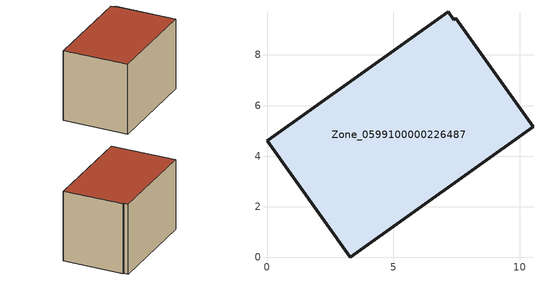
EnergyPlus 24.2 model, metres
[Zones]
Zone_0599100000226487
 floor ground (C_G): 7.39,9.4 7.46,9.45 10.52,5.16 3.29,0 0,4.6 7.16,9.71 z0
 wall outside (C_F): 0,4.6 3.29,0 10.52,5.16 7.46,9.45 7.39,9.4 7.16,9.71 0,4.6 z0:6.17
 roof outside (C_R): 7.39,9.4 7.16,9.71 0,4.6 3.29,0 10.52,5.16 7.46,9.45 z6.17
[BUILDING]
Pand.0599100000226487: North Axis=0; Terrain=City; Loads Convergence Tolerance Value=0.04; Temperature Convergence Tolerance Value=0.4; Solar Distribution=FullExterior; Maximum Number of Warmup Days=25; Minimum Number of Warmup Days=1
[Site:Location]
Rotterdam.The.Hague.AP_ZH_NLD Design_Conditions: Latitude=51.96; Longitude=4.45; Time Zone=1; Elevation=-4.5
[SITE:GROUNDTEMPERATURE:BUILDINGSURFACE]
18, 18, 18, 18, 18, 18, 18, 18, 18, 18, 18, 18
[MATERIAL] Thermal Absorptance=0.9; Solar Absorptance=0.7; Visible Absorptance=0.7
Name | Roughness | Thickness | Conductivity | Density | Specific Heat
G.TC.1975-1991 | MediumSmooth | 0.15 | 0.288461 | 540 | 1210
F.TC.1975-1991 | Rough | 0.3 | 0.230769 | 1920 | 840
R.TC.1975-1991 | MediumRough | 0.2 | 0.153846 | 1500 | 1000
[CONSTRUCTION]
C_G: G.TC.1975-1991
C_F: F.TC.1975-1991
C_R: R.TC.1975-1991
[ZONE]
Zone_0599100000226487: Type=1; Multiplier=1; Ceiling Height=Autocalculate; Volume=Autocalculate; Floor Area=autocalculate; Part of Total Floor Area=Yes
[ZONEINFILTRATION:DESIGNFLOWRATE]
Infil_Zone_0599100000226487: Zone or ZoneList or Space or SpaceList=Zone_0599100000226487; Schedule=AlwaysOn; Design Flow Rate Calculation Method=Flow/Area; Flow Rate per Floor Area=0.003; Constant Term Coefficient=1; Temperature Term Coefficient=0; Velocity Term Coefficient=0; Velocity Squared Term Coefficient=0
[HVACTEMPLATE:ZONE:IDEALLOADSAIRSYSTEM]
Zone_0599100000226487: Maximum Heating Supply Air Temperature=50; Minimum Cooling Supply Air Temperature=13; Maximum Heating Supply Air Humidity Ratio=0.0156; Minimum Cooling Supply Air Humidity Ratio=0.0077; Heating Limit=NoLimit; Cooling Limit=NoLimit; Dehumidification Control Type=ConstantSensibleHeatRatio; Cooling Sensible Heat Ratio=0.7; Dehumidification Setpoint=60; Humidification Control Type=None; Humidification Setpoint=30; Outdoor Air Method=None; Outdoor Air Flow Rate per Person=0.00944; Outdoor Air Flow Rate per Zone Floor Area=0; Outdoor Air Flow Rate per Zone=0; Demand Controlled Ventilation Type=None; Outdoor Air Economizer Type=NoEconomizer; Heat Recovery Type=None; Sensible Heat Recovery Effectiveness=0.7; Latent Heat Recovery Effectiveness=0.65
[ZONECONTROL:THERMOSTAT]
ThermostatControl_Zone_0599100000226487: Zone or ZoneList=Zone_0599100000226487; Control Type Schedule=DualSetpointControlType; Control 1=Thermostat_Zone_0599100000226487; Temperature Difference Between Cutout And Setpoint=0
[THERMOSTATSETPOINT:DUALSETPOINT]
Thermostat_Zone_0599100000226487: Heating Setpoint Temperature Schedule=HeatingSetpoint_Zone_0599100000226487; Cooling Setpoint Temperature Schedule=CoolingSetpoint_Zone_0599100000226487
[SCHEDULE:COMPACT]
HeatingSetpoint_Zone_0599100000226487: Through: 12/31, For: AllDays, Until: 24:00, 21
CoolingSetpoint_Zone_0599100000226487: Through: 12/31, For: AllDays, Until: 24:00, 24
DualSetpointControlType: Through: 12/31, For: AllDays, Until: 24:00, 4
AlwaysOn: Through: 12/31, For: AllDays, Until: 24:00, 1
